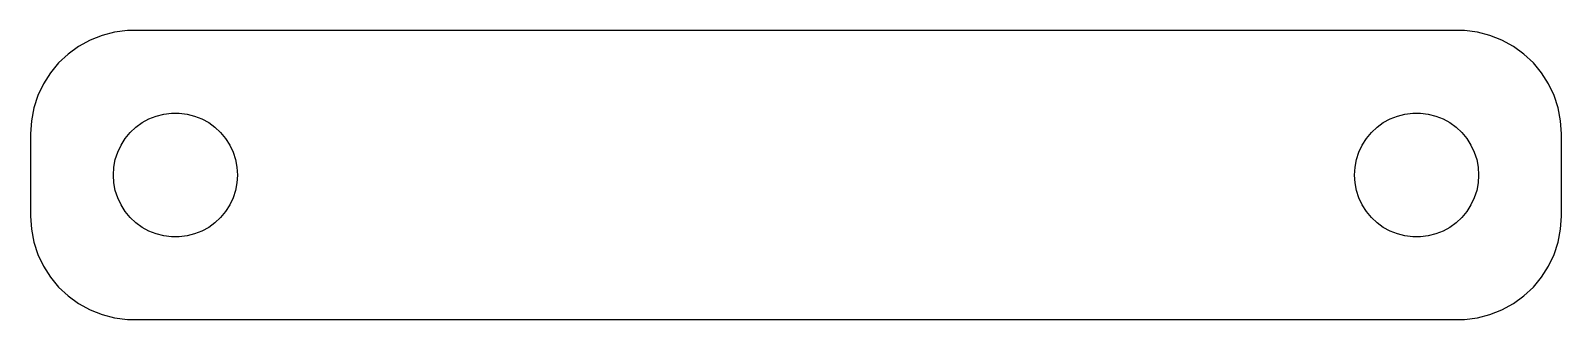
# Model space of a CAD drawing. Header units: metres. Extents: x -37 to 37, y 17 to 31.
import ezdxf

# ---------------------------------------------------------------- set-up
doc = ezdxf.new("R2010")
doc.units = ezdxf.units.M

msp = doc.modelspace()

# ---------------------------------------------------------------- linework, layer by layer
for p, q in [((-34.1289, 30.5241), (-34.6791, 30.2216)), ((-33.5451, 30.7553), (-34.1289, 30.5241)), ((-32.9369, 30.9114), (-33.5451, 30.7553)), ((-32.3139, 30.9901), (-32.9369, 30.9114)), ((32.3139, 30.9901), (-32.3139, 30.9901)), ((32.9369, 30.9114), (32.3139, 30.9901)), ((33.5451, 30.7553), (32.9369, 30.9114)), ((34.1289, 30.5241), (33.5451, 30.7553)), ((34.6791, 30.2216), (34.1289, 30.5241)), ((-35.1871, 29.8526), (-35.6448, 29.4227)), ((-34.6791, 30.2216), (-35.1871, 29.8526)), ((35.1871, 29.8526), (34.6791, 30.2216)), ((35.6448, 29.4227), (35.1871, 29.8526)), ((-36.0451, 28.9389), (-36.3815, 28.4088)), ((-35.6448, 29.4227), (-36.0451, 28.9389)), ((36.0451, 28.9389), (35.6448, 29.4227)), ((36.3815, 28.4088), (36.0451, 28.9389)), ((-36.3815, 28.4088), (-36.6489, 27.8406)), ((36.6489, 27.8406), (36.3815, 28.4088)), ((-36.6489, 27.8406), (-36.8429, 27.2434)), ((36.8429, 27.2434), (36.6489, 27.8406)), ((-36.8429, 27.2434), (-36.9606, 26.6267)), ((-31.6075, 26.533), (-31.2773, 26.7145)), ((-31.2773, 26.7145), (-30.927, 26.8532)), ((-30.927, 26.8532), (-30.5621, 26.9469)), ((-30.5621, 26.9469), (-30.1884, 26.9941)), ((-30.1884, 26.9941), (-29.8116, 26.9941)), ((-29.8116, 26.9941), (-29.4379, 26.9469)), ((-29.4379, 26.9469), (-29.0729, 26.8532)), ((-29.0729, 26.8532), (-28.7227, 26.7145)), ((-28.7227, 26.7145), (-28.3925, 26.533)), ((28.3925, 26.533), (28.7227, 26.7145)), ((28.7227, 26.7145), (29.0729, 26.8532)), ((29.0729, 26.8532), (29.4379, 26.9469)), ((29.4379, 26.9469), (29.8116, 26.9941)), ((29.8116, 26.9941), (30.1884, 26.9941)), ((30.1884, 26.9941), (30.5621, 26.9469)), ((30.5621, 26.9469), (30.927, 26.8532)), ((30.927, 26.8532), (31.2773, 26.7145)), ((31.2773, 26.7145), (31.6075, 26.533)), ((36.9606, 26.6267), (36.8429, 27.2434)), ((-36.9606, 26.6267), (-37, 26)), ((-37, 26), (-37, 22)), ((-32.427, 25.7634), (-32.1869, 26.0536)), ((-32.1869, 26.0536), (-31.9123, 26.3115)), ((-31.9123, 26.3115), (-31.6075, 26.533)), ((-28.3925, 26.533), (-28.0877, 26.3115)), ((-28.0877, 26.3115), (-27.8131, 26.0536)), ((-27.8131, 26.0536), (-27.5729, 25.7634)), ((27.5729, 25.7634), (27.8131, 26.0536)), ((27.8131, 26.0536), (28.0877, 26.3115)), ((28.0877, 26.3115), (28.3925, 26.533)), ((31.6075, 26.533), (31.9123, 26.3115)), ((31.9123, 26.3115), (32.1869, 26.0536)), ((32.1869, 26.0536), (32.427, 25.7634)), ((37, 26), (36.9606, 26.6267)), ((37, 22), (37, 26)), ((-32.7893, 25.1044), (-32.6289, 25.4453)), ((-32.6289, 25.4453), (-32.427, 25.7634)), ((-27.5729, 25.7634), (-27.3711, 25.4453)), ((-27.3711, 25.4453), (-27.2107, 25.1044)), ((27.2107, 25.1044), (27.3711, 25.4453)), ((27.3711, 25.4453), (27.5729, 25.7634)), ((32.427, 25.7634), (32.6289, 25.4453)), ((32.6289, 25.4453), (32.7893, 25.1044)), ((-32.9763, 24.376), (-32.9057, 24.7461)), ((-32.9057, 24.7461), (-32.7893, 25.1044)), ((-27.2107, 25.1044), (-27.0942, 24.7461)), ((-27.0942, 24.7461), (-27.0237, 24.376)), ((27.0237, 24.376), (27.0942, 24.7461)), ((27.0942, 24.7461), (27.2107, 25.1044)), ((32.7893, 25.1044), (32.9057, 24.7461)), ((32.9057, 24.7461), (32.9763, 24.376)), ((-33, 24), (-32.9763, 24.376)), ((-32.9763, 23.624), (-33, 24)), ((-27.0237, 24.376), (-27, 24)), ((-27, 24), (-27.0237, 23.624)), ((27, 24), (27.0237, 24.376)), ((27.0237, 23.624), (27, 24)), ((32.9763, 24.376), (33, 24)), ((33, 24), (32.9763, 23.624)), ((-32.9057, 23.2539), (-32.9763, 23.624)), ((-32.7893, 22.8956), (-32.9057, 23.2539)), ((-27.0942, 23.2539), (-27.2107, 22.8956)), ((-27.0237, 23.624), (-27.0942, 23.2539)), ((27.0942, 23.2539), (27.0237, 23.624)), ((27.2107, 22.8956), (27.0942, 23.2539)), ((32.9057, 23.2539), (32.7893, 22.8956)), ((32.9763, 23.624), (32.9057, 23.2539)), ((-32.6289, 22.5547), (-32.7893, 22.8956)), ((-32.427, 22.2366), (-32.6289, 22.5547)), ((-32.1869, 21.9464), (-32.427, 22.2366)), ((-27.5729, 22.2366), (-27.8131, 21.9464)), ((-27.3711, 22.5547), (-27.5729, 22.2366)), ((-27.2107, 22.8956), (-27.3711, 22.5547)), ((27.3711, 22.5547), (27.2107, 22.8956)), ((27.5729, 22.2366), (27.3711, 22.5547)), ((27.8131, 21.9464), (27.5729, 22.2366)), ((32.427, 22.2366), (32.1869, 21.9464)), ((32.6289, 22.5547), (32.427, 22.2366)), ((32.7893, 22.8956), (32.6289, 22.5547)), ((-37, 22), (-36.9606, 21.3733)), ((-31.9123, 21.6885), (-32.1869, 21.9464)), ((-31.6075, 21.467), (-31.9123, 21.6885)), ((-31.2773, 21.2855), (-31.6075, 21.467)), ((-28.3925, 21.467), (-28.7227, 21.2855)), ((-28.0877, 21.6885), (-28.3925, 21.467)), ((-27.8131, 21.9464), (-28.0877, 21.6885)), ((28.0877, 21.6885), (27.8131, 21.9464)), ((28.3925, 21.467), (28.0877, 21.6885)), ((28.7227, 21.2855), (28.3925, 21.467)), ((31.6075, 21.467), (31.2773, 21.2855)), ((31.9123, 21.6885), (31.6075, 21.467)), ((32.1869, 21.9464), (31.9123, 21.6885)), ((36.9606, 21.3733), (37, 22)), ((-36.9606, 21.3733), (-36.8429, 20.7566)), ((-36.8429, 20.7566), (-36.6489, 20.1594)), ((-30.927, 21.1468), (-31.2773, 21.2855)), ((-30.5621, 21.0531), (-30.927, 21.1468)), ((-30.1884, 21.0059), (-30.5621, 21.0531)), ((-29.8116, 21.0059), (-30.1884, 21.0059)), ((-29.4379, 21.0531), (-29.8116, 21.0059)), ((-29.0729, 21.1468), (-29.4379, 21.0531)), ((-28.7227, 21.2855), (-29.0729, 21.1468)), ((29.0729, 21.1468), (28.7227, 21.2855)), ((29.4379, 21.0531), (29.0729, 21.1468)), ((29.8116, 21.0059), (29.4379, 21.0531)), ((30.1884, 21.0059), (29.8116, 21.0059)), ((30.5621, 21.0531), (30.1884, 21.0059)), ((30.927, 21.1468), (30.5621, 21.0531)), ((31.2773, 21.2855), (30.927, 21.1468)), ((36.6489, 20.1594), (36.8429, 20.7566)), ((36.8429, 20.7566), (36.9606, 21.3733)), ((-36.6489, 20.1594), (-36.3815, 19.5912)), ((36.3815, 19.5912), (36.6489, 20.1594)), ((-36.3815, 19.5912), (-36.0451, 19.0611)), ((36.0451, 19.0611), (36.3815, 19.5912)), ((-36.0451, 19.0611), (-35.6448, 18.5773)), ((-35.6448, 18.5773), (-35.1871, 18.1474)), ((35.1871, 18.1474), (35.6448, 18.5773)), ((35.6448, 18.5773), (36.0451, 19.0611)), ((-35.1871, 18.1474), (-34.6791, 17.7784)), ((-34.6791, 17.7784), (-34.1289, 17.4759)), ((34.1289, 17.4759), (34.6791, 17.7784)), ((34.6791, 17.7784), (35.1871, 18.1474)), ((-34.1289, 17.4759), (-33.5451, 17.2447)), ((-33.5451, 17.2447), (-32.9369, 17.0886)), ((-32.9369, 17.0886), (-32.3139, 17.0099)), ((32.3139, 17.0099), (32.9369, 17.0886)), ((32.9369, 17.0886), (33.5451, 17.2447)), ((33.5451, 17.2447), (34.1289, 17.4759)), ((-32.3139, 17.0099), (32.3139, 17.0099))]:
    msp.add_line(p, q)

doc.saveas('drawing.dxf')
